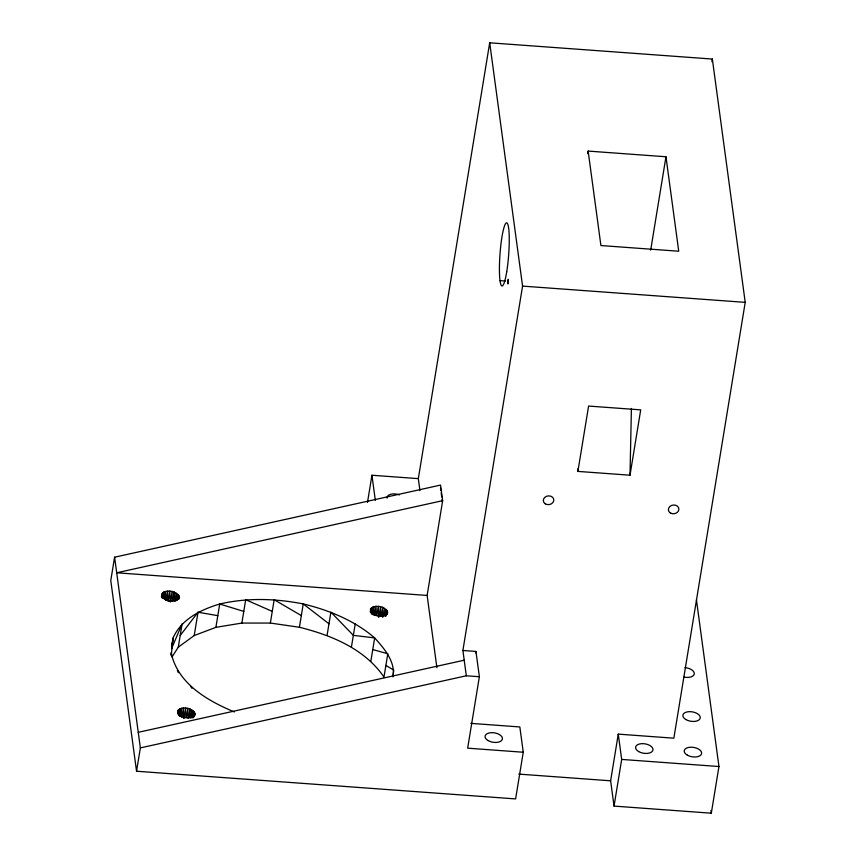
<?xml version="1.0" encoding="UTF-8"?>
<svg xmlns="http://www.w3.org/2000/svg" width="856" height="856" viewBox="0 0 856 856"><rect width="100%" height="100%" fill="white"/><g stroke="black" fill="none" stroke-linecap="round" stroke-linejoin="round"><path stroke-width="1.28" d="M174.25 600.901L174.25 592.095C169.916 590.373 161.356 590.212 161.495 596.718M190.032 717.756L190.043 708.95C186.126 707.666 180.22 706.938 177.706 710.972C178.048 718.173 190.952 720.238 194.826 714.728L194.483 712.203L190.043 708.95L188.555 718.024M382.696 617.369L382.707 607.311C378.791 606.027 372.884 605.299 370.37 609.344C370.712 616.534 383.616 618.599 387.49 613.089L387.147 610.563L382.707 607.311L381.22 616.384M163.753 598.226L163.871 592.106L162.298 598.398M179.514 716.312L179.664 708.961L178.401 713.99M372.178 614.672L372.328 607.321L371.065 612.35M577.896 471.399L588.596 406.054L640.705 409.864L630.005 475.208L577.896 471.399L577.95 468.735M630.005 475.208L631.407 408.473M171.789 656.466L171.425 653.92L173.03 638.062C181.386 619.059 200.871 609.665 219.725 604.004C247.202 597.595 275.675 598.494 303.238 603.929C329.1 610.21 354.288 620.397 374.671 637.902C384.109 648.463 395.579 661.517 393.097 676.754M170.858 655.097L171.189 652.475M171.692 648.548L173.03 638.062L171.542 647.136M161.517 596.707L161.923 594.118C162.255 601.319 175.17 603.384 179.043 597.873L178.701 595.348L174.25 592.095L172.762 601.169M436.902 667.733L427.133 595.444L442.659 500.664L440.551 485.085L114.597 557.202L110.777 580.539L136.543 771.235L515.612 798.916L523.251 752.242L519.838 726.947L470.864 723.374M161.987 596.9L162.629 593.015L161.848 596.846M163.025 597.295L163.871 592.106M164.299 599.243L165.572 591.464L165.657 600.281M136.543 771.235L140.363 747.898L114.597 557.202M166.107 600.206L167.594 591.132L167.84 600.206M168.118 601.5L169.82 591.122L170.141 601.789M170.398 601.832L172.088 591.453L172.291 601.308M174.881 600.784L176.154 593.005M176.614 600.591L177.674 594.107L175.384 601.147M178.059 599.232L178.701 595.348L177.395 599.981M178.744 599.221L179.161 596.632L178.572 599.221M172.002 657.023L178.283 647.179L182.114 623.842L171.617 648.548M177.781 713.754L178.412 709.87L177.631 713.701M178.594 715.445L179.664 708.961M180.081 716.098L181.354 708.319L181.44 717.135M178.283 647.179L194.216 635.559L198.036 612.222L217.809 615.667M181.9 717.061L183.387 707.987L183.666 718.355M183.912 718.355L185.613 707.976L185.891 717.317M186.394 717.382L187.881 708.308L188.074 718.163M190.663 717.638L191.937 709.859M192.397 717.446L193.456 710.962L191.177 718.002M193.638 717.392L194.483 712.203L192.857 718.002M194.526 716.076L194.954 713.487L194.355 716.076M194.216 635.559L215.894 627.341L219.725 604.004L243.778 611.398M215.894 627.341L241.874 623.072L245.693 599.735L272.272 611.377M241.874 623.072L270.357 623.05L274.177 599.714L301.333 615.603M372.756 649.565L387.8 653.738L383.98 677.075C364.731 648.848 331.433 635.238 299.418 627.266L303.238 603.929L328.982 623.789M327.067 635.452L330.898 612.115L353.346 635.366L374.671 637.902L370.851 661.239M367.481 502.472L371.943 475.24L418.327 478.632L419.932 490.509M351.431 647.04L355.261 623.703M370.445 612.115L371.076 608.231L370.295 612.061M371.258 613.806L372.328 607.321M372.745 614.458L374.019 606.679L374.115 615.496M374.564 615.421L376.052 606.348L376.287 615.421M376.79 615.421L378.277 606.348L378.587 617.005M378.844 617.048L380.546 606.679L380.738 616.523M383.338 615.999L384.612 608.22M385.061 615.806L386.12 609.333L383.841 616.363M386.302 615.753L387.147 610.563L385.521 616.363M387.19 614.437L387.618 611.847L387.019 614.447M418.327 478.632L489.696 42.8L712.353 59.053L745.223 302.361L673.854 738.193L618.267 734.127L610.617 780.811L614.041 806.095L711.315 813.2L718.954 766.527L696.431 599.81M392.711 676.625L393.771 670.152L385.895 665.412M523.251 752.242L467.665 748.176L479.371 676.732L466.317 675.78L462.893 650.485L522.567 286.107L489.696 42.8M475.711 652.871L475.947 651.437L462.893 650.485M587.719 153.716L588.147 151.084L665.968 156.766L678.733 251.225L600.912 245.544L588.147 151.084M650.688 250.123L665.968 156.766M711.925 61.686L712.353 59.053M614.041 806.095L621.681 759.422L618.267 734.127M180.199 635.505L198.036 612.222M442.659 500.664L116.705 572.782L427.133 595.444M138.255 732.319L464.209 660.201M140.363 747.898L466.317 675.78M500.032 280.65L505.329 281.036M522.567 286.107L745.223 302.361M621.681 759.422L718.954 766.527M518.843 774.102L610.617 780.811M270.357 623.05L299.418 627.266M234.298 711.946C207.826 700.829 178.358 684.105 171.425 653.92M190.524 686.159L191.99 688.32M177.395 670.323L178.369 672.72M710.951 810.557L711.315 813.2M475.947 651.437L479.371 676.732M440.498 487.813L440.84 490.413M441.193 493.013L441.717 496.908M442.07 499.497L442.424 502.098M371.943 475.24L375.324 500.332M684.961 667.659A8.795 4.762 9.3 0 1 694.312 673.79A8.795 4.762 9.3 0 1 684.008 677.064M387.073 498.149A8.795 4.762 9.3 0 1 399.527 494.875M507.683 282.095C508.143 289.157 508.849 273.085 507.683 282.095M488.081 740.558A8.795 4.762 9.3 0 0 502.312 739.434A8.795 4.762 9.3 0 0 490.873 732.693A8.795 4.762 9.3 0 0 488.081 740.558M687.25 755.099A8.795 4.762 9.3 0 0 701.492 753.976A8.795 4.762 9.3 0 0 690.043 747.235A8.795 4.762 9.3 0 0 687.25 755.099M545.326 503.852A5.275 4.376 -7.7 0 0 553.768 500.642A5.275 4.376 -7.7 0 0 546.567 496.277A5.275 4.376 -7.7 0 0 545.326 503.852M670.398 512.99A5.275 4.376 -7.7 0 0 678.84 509.769A5.275 4.376 -7.7 0 0 671.639 505.404A5.275 4.376 -7.7 0 0 670.398 512.99M685.891 719.554A8.795 4.762 9.3 0 0 700.122 718.43A8.795 4.762 9.3 0 0 688.684 711.689A8.795 4.762 9.3 0 0 685.891 719.554M638.619 751.547A8.795 4.762 9.3 0 0 652.85 750.423A8.795 4.762 9.3 0 0 641.412 743.682A8.795 4.762 9.3 0 0 638.619 751.547M506.699 271.919A31.651 4.344 -85.8 0 0 506.87 222.892A31.651 4.344 -85.8 0 0 499.423 268.367A31.651 4.344 -85.8 0 0 506.699 271.919"/></g></svg>
